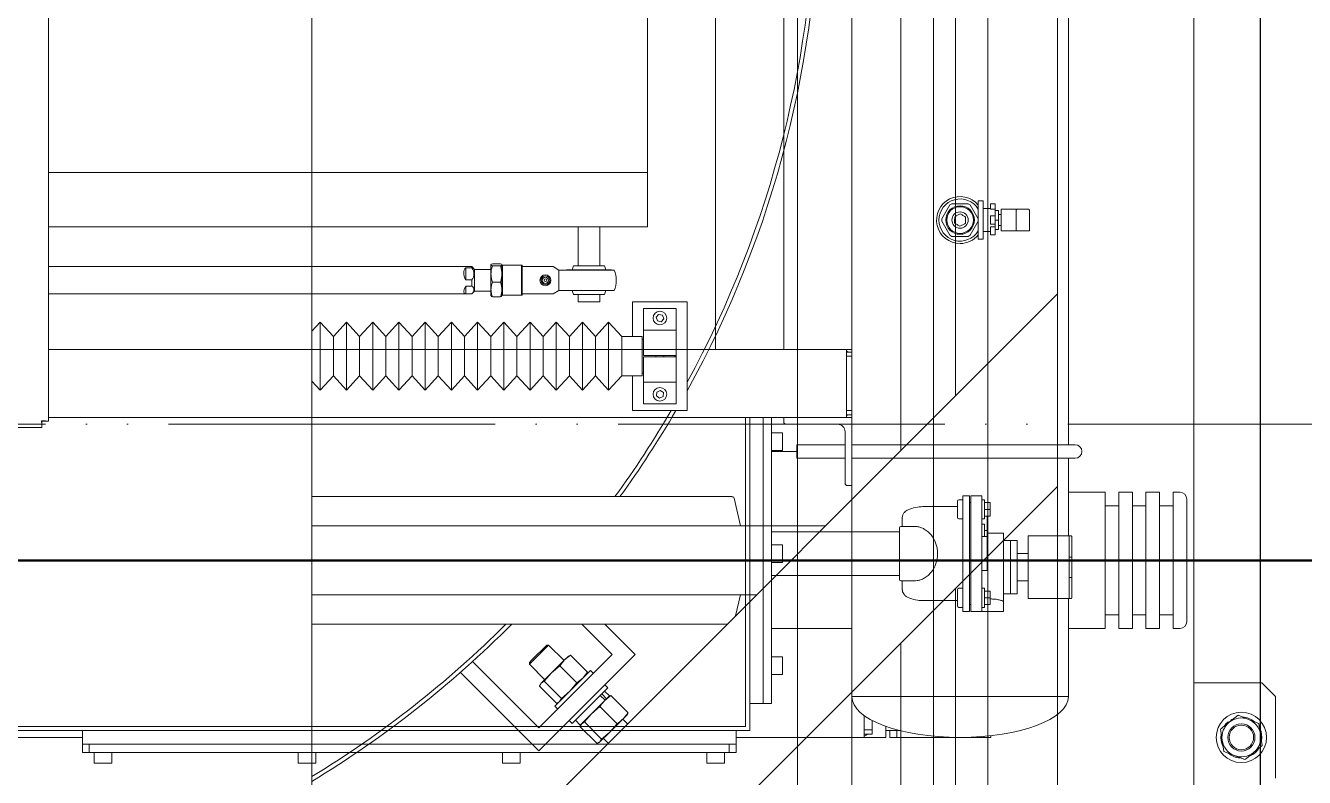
# Model space of a CAD drawing. Header units: millimetres. Extents: x 163705 to 1616509, y 81827 to 302547.
# Drawn here: x 215946 to 216885, y 148600 to 149152 of the extents above; entities that cross this region are included whole.
import ezdxf

# ---------------------------------------------------------------- set-up
doc = ezdxf.new("R2010")
doc.units = ezdxf.units.MM
doc.header["$LTSCALE"] = 10
doc.linetypes.add('ACAD_ISO05W100', pattern=[33, 24, -3, 0, -3, 0, -3])
doc.linetypes.add('CENTER2', pattern=[28.575, 19.05, -3.175, 3.175, -3.175])
for name, color, linetype, lineweight in [('1-中心线', 1, 'CENTER2', 0), ('1-双点线', 8, 'ACAD_ISO05W100', 0), ('1-填充', 8, 'Continuous', 18), ('1-建筑轮廓', 7, 'Continuous', 20), ('1-设备轮廓', 2, 'Continuous', 18)]:
    doc.layers.add(name, color=color, linetype=linetype, lineweight=lineweight)

# ---------------------------------------------------------------- blocks, each defined once
blk = doc.blocks.new('G$C5C029050')
at = {"layer": '1-双点线'}
blk.add_line((1, 53039.42), (92688.64, 53039.42), dxfattribs=at)
blk = doc.blocks.new('G$CB724F952')
blk.add_lwpolyline([(3, 3), (3, 1753), (1753, 1753), (1753, 3)], close=True)
blk.add_lwpolyline([(1713, 1653), (1713, 103)])
blk = doc.blocks.new('G$C3B61D3F5')
for p, q in [((2845, 285), (2845, 1115)), ((2096, 302.21), (2096, 1097.79)), ((2586, 355), (2586, 1045)), ((2636, 355), (2636, 1045)), ((2686, 355), (2686, 1045)), ((2536, 915), (2536, 485)), ((2536, 485), (2096, 485)), ((2536, 485), (2096, 485)), ((2536, 445), (2536, 485)), ((2758.08, 461.15), (2752.16, 450.9)), ((2759.55, 462), (2758.08, 461.15)), ((2771.45, 462), (2759.55, 462)), ((2772.92, 461.15), (2771.45, 462)), ((2778.84, 450.9), (2772.92, 461.15)), ((2782.4, 464), (2778.8, 464)), ((2778.8, 464), (2778.8, 460)), ((2782.4, 464), (2782.4, 460)), ((2787.75, 462), (2787.75, 461.5)), ((2787.75, 462), (2791.25, 462)), ((2787.75, 461.5), (2787.75, 457.95)), ((2791.25, 462), (2791.25, 461.5)), ((2791.25, 461.5), (2791.25, 457.42)), ((2752.16, 450.9), (2752.16, 449.1)), ((2778.8, 458.5), (2778.46, 458.5)), ((2778.8, 460), (2778.8, 450.96)), ((2778.84, 450.9), (2778.84, 449.1)), ((2782.4, 460), (2782.4, 440)), ((2787.75, 458.5), (2782.4, 458.5)), ((2790.75, 457.95), (2787.75, 457.95)), ((2787.75, 453), (2787.75, 452.5)), ((2787.75, 453), (2791.25, 453)), ((2787.75, 452.5), (2787.75, 447.5)), ((2791.25, 453), (2791.25, 457.42)), ((2793.75, 456.9), (2791.25, 456.9)), ((2791.25, 453), (2791.25, 452.5)), ((2791.25, 452.5), (2791.25, 447.5)), ((2793.75, 456.9), (2793.75, 450)), ((2795.55, 454), (2793.75, 454)), ((2795.55, 457.95), (2795.55, 442.05)), ((2795.55, 457.95), (2797.39, 457.95)), ((2797.39, 457.95), (2807.7, 457.95)), ((2806.7, 442.05), (2806.7, 456.95)), ((2815.5, 457.95), (2807.7, 457.95)), ((2816.5, 456.95), (2816.5, 442.05)), ((2536, 445), (2096, 445)), ((2485, 445), (2485, 416.25)), ((2501, 416.25), (2501, 445)), ((2752.16, 449.1), (2758.08, 438.85)), ((2772.92, 438.85), (2778.84, 449.1)), ((2778.46, 441.5), (2778.8, 441.5)), ((2778.8, 449.04), (2778.8, 440)), ((2782.4, 441.5), (2787.75, 441.5)), ((2787.75, 447.5), (2787.75, 447)), ((2787.75, 447), (2791.25, 447)), ((2787.75, 444.93), (2790.75, 444.93)), ((2787.75, 444.93), (2787.75, 439.61)), ((2793.75, 450), (2791.25, 450)), ((2791.25, 447.5), (2791.25, 447)), ((2791.25, 445.82), (2791.25, 447)), ((2791.25, 445.82), (2791.25, 439.61)), ((2793.75, 443.1), (2791.25, 443.1)), ((2793.75, 450), (2793.75, 443.1)), ((2793.75, 446), (2795.55, 446)), ((2795.55, 442.05), (2797.39, 442.05)), ((2797.39, 442.05), (2806.52, 442.05)), ((2815.5, 442.05), (2807.7, 442.05)), ((2758.08, 438.85), (2759.55, 438)), ((2759.55, 438), (2771.45, 438)), ((2771.45, 438), (2772.92, 438.85)), ((2778.8, 440), (2778.8, 436)), ((2778.8, 436), (2782.4, 436)), ((2782.4, 440), (2782.4, 436)), ((2787.75, 439.61), (2787.75, 439.11)), ((2787.75, 439.11), (2791.25, 439.11)), ((2791.25, 439.61), (2791.25, 439.11)), ((2407, 415.75), (2096, 415.75)), ((2407, 414.8), (2402.5, 414.8)), ((2402.5, 414.8), (2402.5, 405.96)), ((2409, 413.75), (2407, 415.75)), ((2407, 414.8), (2407, 415.75)), ((2421, 413.75), (2409, 413.75)), ((2409, 410.11), (2409, 413.75)), ((2421, 417.18), (2421.11, 417.32)), ((2421, 417.18), (2421, 417.25)), ((2421, 410.35), (2421, 417.18)), ((2421.28, 417.55), (2422.03, 417.92)), ((2422.03, 417.92), (2427.97, 417.92)), ((2422.03, 416.43), (2427.97, 416.43)), ((2427.97, 417.92), (2428.72, 417.55)), ((2428.89, 417.32), (2429, 417.18)), ((2429, 417.18), (2429, 417.25)), ((2429, 416.75), (2429, 417.18)), ((2429, 394.75), (2429, 416.75)), ((2429.5, 394.75), (2429.5, 416.75)), ((2443.5, 416.75), (2429.5, 416.75)), ((2443.5, 394.75), (2443.5, 416.75)), ((2444, 394.75), (2444, 416.75)), ((2466.6, 415.75), (2444, 415.75)), ((2466.6, 415.75), (2470.93, 413.25)), ((2470.93, 398.25), (2470.93, 413.25)), ((2476.5, 413.35), (2509.5, 413.35)), ((2481.57, 416.25), (2504.43, 416.25)), ((2511.54, 413.25), (2482.62, 413.25)), ((2509.5, 413.25), (2509.5, 413.35)), ((2402.5, 405.96), (2407, 405.96)), ((2407, 401.49), (2407, 405.96)), ((2409, 397.75), (2409, 410.11)), ((2421, 398.92), (2421, 410.35)), ((2422.03, 404.26), (2427.97, 404.26)), ((2096, 395.75), (2407, 395.75)), ((2407, 401.49), (2402.5, 401.49)), ((2402.5, 395.75), (2402.5, 401.49)), ((2402.5, 395.75), (2407, 395.75)), ((2407, 395.75), (2409, 397.75)), ((2407, 395.75), (2407, 395.75)), ((2409, 397.75), (2421, 397.75)), ((2421, 394.25), (2421, 398.92)), ((2429, 394.25), (2429, 394.75)), ((2429.5, 394.75), (2443.5, 394.75)), ((2444, 395.75), (2466.6, 395.75)), ((2470.93, 398.25), (2466.6, 395.75)), ((2476.5, 398.15), (2509.5, 398.15)), ((2481.57, 395.25), (2504.43, 395.25)), ((2482.62, 398.25), (2511.54, 398.25)), ((2485, 395.25), (2485, 390)), ((2501, 390), (2501, 395.25)), ((2509.5, 398.15), (2509.5, 398.25)), ((2422.03, 393.58), (2427.97, 393.58)), ((2501, 390), (2485, 390)), ((2096, 355), (2586, 355)), ((2594, 355), (2586, 355)), ((2594, 355), (2628, 355)), ((2636, 355), (2628, 355)), ((2636, 355), (2682, 355)), ((2686, 355), (2682, 355)), ((2682, 355), (2682, 347)), ((2682, 353), (2686, 353)), ((2682, 350), (2686, 350)), ((2686, 355), (2686, 353)), ((2686, 353), (2686, 350)), ((2686, 350), (2686, 310)), ((2682, 347), (2682, 313)), ((2682, 313), (2682, 305)), ((2682, 310), (2686, 310)), ((2686, 310), (2686, 307)), ((2091.29, 297.5), (2091.29, 301.5)), ((2096, 302.21), (2092, 302.21)), ((2096, 305), (2682, 305)), ((2608, 78), (2608, 305)), ((2611, 75), (2611, 305)), ((2621, 95), (2621, 305)), ((2621, 305), (2621, 95)), ((2627, 95), (2627, 305)), ((2636, 305), (2636, 301.67)), ((2682, 307), (2686, 307)), ((2686, 305), (2682, 305)), ((2686, 307), (2686, 305)), ((2686, 255), (2686, 305)), ((1530.71, 297.5), (2091.29, 297.5)), ((2634.9, 293.77), (2627, 293.77)), ((2635, 293.67), (2635, 280.91)), ((2637.67, 300), (2675.5, 300)), ((2681, 294.5), (2681, 256.67)), ((2681, 285), (2645.5, 285)), ((2645.5, 275), (2645.5, 285)), ((2765.5, 285), (2686, 285)), ((2850, 285), (2765.5, 285)), ((2627, 280.77), (2634.9, 280.77)), ((2645.5, 280), (2627, 280)), ((2635, 280.91), (2635, 280.87)), ((2645.5, 275), (2681, 275)), ((2686, 275), (2765.5, 275)), ((2765.5, 275), (2850, 275)), ((2845, 218), (2845, 275)), ((2682.67, 255), (2686, 255)), ((2686, 255), (2686, 221)), ((2764.5, 244.5), (2767.5, 244.5)), ((2767.5, 247.5), (2772.5, 247.5)), ((2767.5, 237.5), (2767.5, 247.5)), ((2772.5, 247.5), (2772.5, 237.5)), ((2773.5, 237.5), (2773.5, 247.5)), ((2773.5, 247.5), (2781.5, 247.5)), ((2781.5, 247.5), (2781.5, 237.5)), ((2783.5, 244.5), (2781.5, 244.5)), ((2783.5, 244.5), (2783.5, 230.5)), ((2872, 250), (2845, 250)), ((2872, 150), (2872, 250)), ((2892, 250), (2882, 250)), ((2882, 150), (2882, 250)), ((2892, 150), (2892, 250)), ((2912, 250), (2902, 250)), ((2902, 150), (2902, 250)), ((2912, 150), (2912, 250)), ((2927, 250), (2922, 250)), ((2922, 150), (2922, 250)), ((2932, 155), (2932, 245)), ((2738.26, 239.5), (2763.5, 239.5)), ((2763.5, 231.5), (2763.5, 243.5)), ((2767.5, 172.5), (2767.5, 237.5)), ((2772.5, 242.5), (2773.5, 242.5)), ((2772.5, 172.5), (2772.5, 237.5)), ((2773.5, 237.5), (2773.5, 172.5)), ((2781.5, 237.5), (2781.5, 172.5)), ((2787.5, 242.5), (2783.5, 242.5)), ((2787.5, 237.5), (2783.5, 237.5)), ((2787.5, 242.5), (2787.5, 237.5)), ((2787.5, 237.5), (2787.5, 232.5)), ((2882, 240), (2872, 240)), ((2902, 240), (2892, 240)), ((2922, 240), (2912, 240)), ((2723.15, 231.32), (2723, 231.11)), ((2723, 225), (2723, 231.11)), ((2764.5, 230.5), (2767.5, 230.5)), ((2783.5, 230.5), (2781.5, 230.5)), ((2781.5, 226.65), (2783.5, 226.65)), ((2787.5, 232.5), (2783.5, 232.5)), ((2783.5, 226.65), (2783.5, 217.5)), ((2785.5, 232.5), (2785.5, 221.87)), ((2721, 221), (2627, 221)), ((2721, 186), (2721, 224)), ((2722, 225), (2731.65, 225)), ((2781.5, 217.5), (2785.5, 217.5)), ((2785.5, 221.87), (2783.5, 221.87)), ((2785.5, 221.87), (2785.5, 217.5)), ((2797.5, 220), (2785.5, 220)), ((2785.5, 217.5), (2785.5, 212.5)), ((2797.5, 220), (2797.5, 170)), ((2821, 218), (2815.5, 218)), ((2815.5, 218), (2815.5, 172)), ((2821, 218), (2845.5, 218)), ((2845.5, 218), (2845.5, 172)), ((2845.5, 218), (2847, 218)), ((2847.5, 217.5), (2847.5, 215)), ((2634.9, 211.5), (2627, 211.5)), ((2635, 211.4), (2635, 198.64)), ((2785.5, 212.5), (2785.5, 197.5)), ((2802.5, 214.6), (2797.5, 214.6)), ((2802.5, 214.6), (2802.5, 175.4)), ((2807.5, 214.6), (2802.5, 214.6)), ((2802.5, 214.6), (2802.5, 175.4)), ((2807.5, 214.6), (2807.5, 175.4)), ((2847.5, 215), (2847.5, 205.92)), ((2627, 198.5), (2634.9, 198.5)), ((2635, 198.64), (2635, 198.6)), ((2785.5, 197.5), (2785.5, 192.5)), ((2815.5, 205), (2807.5, 205)), ((2847.5, 202.5), (2845.5, 202.5)), ((2847.5, 205.92), (2847.5, 204.16)), ((2847.5, 204.16), (2847.5, 202.5)), ((2847.5, 202.5), (2847.5, 187.5)), ((2627, 189), (2721, 189)), ((2686, 189), (2686, 100)), ((2785.5, 192.5), (2781.5, 192.5)), ((2722, 185), (2731.65, 185)), ((2723, 178.89), (2723, 185)), ((2723, 178.89), (2723.17, 178.66)), ((2763.5, 166.5), (2763.5, 178.5)), ((2764.5, 179.5), (2767.5, 179.5)), ((2783.5, 179.5), (2781.5, 179.5)), ((2783.5, 179.5), (2783.5, 165.5)), ((2815.5, 185), (2807.5, 185)), ((2847.5, 187.5), (2845.5, 187.5)), ((2847.5, 187.5), (2847.5, 185.84)), ((2847.5, 185.84), (2847.5, 184.08)), ((2847.5, 184.08), (2847.5, 175)), ((2738.26, 170.5), (2763.5, 170.5)), ((2767.5, 162.5), (2767.5, 172.5)), ((2772.5, 172.5), (2772.5, 162.5)), ((2773.5, 162.5), (2773.5, 172.5)), ((2781.5, 172.5), (2781.5, 162.5)), ((2787.5, 177.5), (2783.5, 177.5)), ((2787.5, 172.5), (2783.5, 172.5)), ((2787.5, 177.5), (2787.5, 172.5)), ((2787.5, 172.5), (2787.5, 167.5)), ((2788.5, 171.68), (2787.5, 171.68)), ((2802.5, 175.4), (2797.5, 175.4)), ((2797.5, 162.5), (2797.5, 170)), ((2807.5, 175.4), (2802.5, 175.4)), ((2821, 172), (2815.5, 172)), ((2845.5, 172), (2821, 172)), ((2845, 100), (2845, 172)), ((2847, 172), (2845.5, 172)), ((2847.5, 175), (2847.5, 172.5)), ((2764.5, 165.5), (2767.5, 165.5)), ((2772.5, 162.5), (2767.5, 162.5)), ((2773.5, 167.5), (2772.5, 167.5)), ((2781.5, 162.5), (2773.5, 162.5)), ((2783.5, 165.5), (2781.5, 165.5)), ((2788.5, 162.5), (2781.5, 162.5)), ((2787.5, 167.5), (2783.5, 167.5)), ((2797.5, 162.5), (2788.5, 162.5)), ((2872, 160), (2882, 160)), ((2892, 160), (2902, 160)), ((2912, 160), (2922, 160)), ((2631, 150), (2627, 150)), ((2686, 150), (2631, 150)), ((2845, 150), (2872, 150)), ((2882, 150), (2892, 150)), ((2902, 150), (2912, 150)), ((2922, 150), (2927, 150)), ((2634.9, 129.23), (2627, 129.23)), ((2635, 129.13), (2635, 116.37)), ((2627, 116.23), (2634.9, 116.23)), ((2635, 116.37), (2635, 116.33)), ((2611, 95), (2621, 95)), ((2621, 95), (2627, 95)), ((2686, 100), (2845, 100)), ((2686, 100), (2845, 100)), ((2695, 86.13), (2695, 80)), ((1014, 78), (2608, 78)), ((2695, 80), (2695, 70)), ((2695, 75.5), (2701, 75.5)), ((2701, 82.46), (2701, 75.5)), ((2701, 75.5), (2701, 72.5)), ((2711, 78), (2711, 78.16)), ((2711, 70), (2711, 78)), ((1011, 75), (2611, 75)), ((2121, 70), (1501, 70)), ((2121, 65), (2121, 75)), ((2601, 65), (2601, 75)), ((2695, 70), (2601, 70)), ((2695, 72.5), (2701, 72.5)), ((2711, 70), (2695, 70)), ((2711, 75), (2719, 75)), ((2714, 75), (2714, 70)), ((2719, 70), (2714, 70)), ((2719, 75), (2721.55, 75)), ((2719, 75), (2719, 70)), ((2783, 70), (2719, 70)), ((2783, 70.74), (2783, 70)), ((2788, 70), (2783, 70)), ((2788, 71.23), (2788, 70)), ((2121, 59), (2121, 65)), ((2121, 65), (2601, 65)), ((2126, 59), (2121, 59)), ((2126, 65), (2126, 59)), ((2596, 65), (2126, 65)), ((2596, 59), (2126, 59)), ((2129.5, 59), (2129.5, 51.1)), ((2142.5, 51.1), (2142.5, 59)), ((2279.5, 59), (2279.5, 51.1)), ((2292.5, 51.1), (2292.5, 59)), ((2429.5, 59), (2429.5, 51.1)), ((2442.5, 51.1), (2442.5, 59)), ((2579.5, 59), (2579.5, 51.1)), ((2592.5, 51.1), (2592.5, 59)), ((2596, 59), (2596, 65)), ((2601, 59), (2596, 59)), ((2601, 65), (2601, 59)), ((2142.4, 51), (2129.6, 51)), ((2292.4, 51), (2279.6, 51)), ((2442.4, 51), (2429.6, 51)), ((2592.4, 51), (2579.6, 51))]:
    blk.add_line(p, q)
at = {"flags": 128}
for points in [[(2683.29, 353), (2682.44, 353.65), (2682, 353.93)], [(2682, 306.07), (2682.44, 306.35), (2683.29, 307)], [(2695, 70.83), (2696.56, 71.69), (2697.61, 72.5)]]:
    blk.add_lwpolyline(points, dxfattribs=at)
for centre, radius in [((2765.5, 450), 10.5), ((2765.5, 450), 9.8), ((2765.5, 450), 6), ((2461, 405.75), 4), ((2461, 405.75), 2.3), ((2461, 405.75), 1)]:
    blk.add_circle(centre, radius)
for centre, radius, start, end in [((2765.5, 450), 17.25, 39.55492, 270), ((2765.5, 450), 15.5, 30.90004, 329.09996), ((2765.5, 450), 17.25, 270, 320.44508), ((2509.56, 405.75), 29.89, 159.43604, 165.27144), ((2476.44, 405.75), 29.89, 14.72856, 20.56396), ((2493, 405.75), 20, 0, 22.02431), ((2461, 405.75), 3.18, 0, 180.08427), ((2461, 405.75), 3.18, 180.08427, 0), ((2493, 405.75), 20, 337.97569, 0), ((2509.56, 405.75), 29.89, 194.72856, 200.56396), ((2476.44, 405.75), 29.89, 339.43604, 345.27144), ((2637.67, 301.67), 1.67, 180, 270), ((2634.9, 293.67), 0.1, 0, 90), ((2675.5, 294.5), 5.5, 0, 90), ((2850, 280), 5, 270, 90), ((2634.9, 280.87), 0.1, 270, 0), ((2682.67, 256.67), 1.67, 180, 270), ((2764.5, 243.5), 1, 90, 180), ((2927, 245), 5, 0, 90), ((2764.5, 231.5), 1, 180, 270), ((2722, 224), 1, 90, 180), ((2847, 217.5), 0.5, 0, 90), ((2634.9, 211.4), 0.1, 0, 90), ((2634.9, 198.6), 0.1, 270, 0), ((2722, 186), 1, 180, 270), ((2764.5, 178.5), 1, 90, 180), ((2847, 172.5), 0.5, 270, 0), ((2764.5, 166.5), 1, 180, 270), ((2927, 155), 5, 270, 0), ((2634.9, 129.13), 0.1, 0, 90), ((2634.9, 116.33), 0.1, 270, 0), ((2129.6, 51.1), 0.1, 180, 270), ((2142.4, 51.1), 0.1, 270, 0), ((2279.6, 51.1), 0.1, 180, 270), ((2292.4, 51.1), 0.1, 270, 0), ((2429.6, 51.1), 0.1, 180, 270), ((2442.4, 51.1), 0.1, 270, 0), ((2579.6, 51.1), 0.1, 180, 270), ((2592.4, 51.1), 0.1, 270, 0)]:
    blk.add_arc(centre, radius, start, end)
for centre, major_axis, ratio, start_param, end_param in [((2411, 405.75), (-8.79, 8.79), 0.542909, 6.225757, 7.335379), ((2411, 405.75), (9.59, 9.59), 0.296253, 2.298766, 3.408388), ((2765.5, 100), (-79.5, 0), 0.377358, 0, 1.570796), ((2765.5, 100), (79.5, 0), 0.377358, 4.712389, 6.283185)]:
    blk.add_ellipse(centre, major_axis=major_axis, ratio=ratio, start_param=start_param, end_param=end_param)
for points, knots in [([(2761.43, 447.81), (2761.46, 448.58), (2761.5, 450.12), (2761.55, 451.66), (2761.57, 452.42)], [0, 0, 0, 0, 0.500178, 1, 1, 1, 1]), ([(2761.57, 452.42), (2762.25, 452.79), (2763.6, 453.52), (2764.96, 454.25), (2765.63, 454.62)], [0, 0, 0, 0, 0.4990673, 1, 1, 1, 1]), ([(2765.63, 454.62), (2766.29, 454.21), (2767.6, 453.41), (2768.91, 452.6), (2769.57, 452.19)], [0, 0, 0, 0, 0.4990673, 1, 1, 1, 1]), ([(2769.57, 452.19), (2769.54, 451.42), (2769.5, 449.88), (2769.45, 448.35), (2769.43, 447.58)], [0, 0, 0, 0, 0.499822, 1, 1, 1, 1]), ([(2790.75, 457.95), (2790.78, 457.95), (2790.85, 457.95), (2790.95, 457.91), (2791.04, 457.86), (2791.14, 457.77), (2791.23, 457.62), (2791.24, 457.48), (2791.25, 457.42)], [0, 0, 0, 0, 0.125356, 0.250369, 0.375773, 0.501235, 0.750965, 1, 1, 1, 1]), ([(2806.7, 456.95), (2806.71, 457.07), (2806.74, 457.32), (2806.92, 457.59), (2807.11, 457.77), (2807.29, 457.87), (2807.49, 457.94), (2807.63, 457.95), (2807.7, 457.95)], [0, 0, 0, 0, 0.249647, 0.499157, 0.624451, 0.749691, 0.874918, 1, 1, 1, 1]), ([(2816.5, 456.95), (2816.49, 457.07), (2816.46, 457.32), (2816.28, 457.59), (2816.09, 457.77), (2815.91, 457.87), (2815.71, 457.94), (2815.57, 457.95), (2815.5, 457.95)], [0, 0, 0, 0, 0.249696, 0.499185, 0.624467, 0.749788, 0.874869, 1, 1, 1, 1]), ([(2765.37, 445.38), (2764.71, 445.79), (2763.4, 446.59), (2762.09, 447.4), (2761.43, 447.81)], [0, 0, 0, 0, 0.499067, 1, 1, 1, 1]), ([(2769.43, 447.58), (2768.75, 447.21), (2767.4, 446.48), (2766.04, 445.75), (2765.37, 445.38)], [0, 0, 0, 0, 0.4990673, 1, 1, 1, 1]), ([(2791.25, 445.82), (2791.24, 445.63), (2791.21, 445.35), (2791.04, 445.06), (2790.91, 444.96), (2790.82, 444.93), (2790.77, 444.93), (2790.75, 444.93)], [0, 0, 0, 0, 0.498685, 0.748579, 0.874172, 0.937035, 1, 1, 1, 1]), ([(2807.7, 442.05), (2807.63, 442.05), (2807.48, 442.05), (2807.27, 442.05), (2807.09, 442.05), (2806.9, 442.05), (2806.73, 442.05), (2806.71, 442.05), (2806.7, 442.05)], [0, 0, 0, 0, 0.124806, 0.250059, 0.3754, 0.500545, 0.750283, 1, 1, 1, 1]), ([(2816.5, 442.05), (2816.49, 442.05), (2816.47, 442.05), (2816.3, 442.05), (2816.11, 442.05), (2815.93, 442.05), (2815.72, 442.05), (2815.57, 442.05), (2815.5, 442.05)], [0, 0, 0, 0, 0.249073, 0.498529, 0.623968, 0.749423, 0.873896, 1, 1, 1, 1]), ([(2407, 405.96), (2407.4, 406.66), (2408.2, 408.05), (2408.65, 410.38), (2408.2, 412.7), (2407.4, 414.1), (2407, 414.8)], [0, 0, 0, 0, 0.24962, 0.499688, 0.749824, 1, 1, 1, 1]), ([(2422.03, 416.43), (2421.74, 416.55), (2421.16, 416.8), (2421.05, 417.05), (2421, 417.18)], [0, 0, 0, 0, 0.500383, 1, 1, 1, 1]), ([(2421, 410.35), (2421.05, 411.37), (2421.16, 413.44), (2421.74, 415.43), (2422.03, 416.43)], [0, 0, 0, 0, 0.498323, 1, 1, 1, 1]), ([(2429, 417.18), (2428.95, 417.05), (2428.84, 416.8), (2428.26, 416.55), (2427.97, 416.43)], [0, 0, 0, 0, 0.500251, 1, 1, 1, 1]), ([(2427.97, 416.43), (2428.26, 415.43), (2428.84, 413.44), (2428.95, 411.37), (2429, 410.35)], [0, 0, 0, 0, 0.501677, 1, 1, 1, 1]), ([(2429.5, 416.75), (2429.4, 416.75), (2429.23, 416.75), (2429.07, 416.75), (2429, 416.75)], [0, 0, 0, 0, 0.5602294, 1, 1, 1, 1]), ([(2444, 416.75), (2443.91, 416.75), (2443.75, 416.75), (2443.58, 416.75), (2443.5, 416.75)], [0, 0, 0, 0, 0.560036, 1, 1, 1, 1]), ([(2470.93, 413.25), (2471.57, 413.25), (2472.97, 413.25), (2475.24, 413.25), (2477.63, 413.25), (2480.09, 413.25), (2481.75, 413.25), (2482.62, 413.25)], [0, 0, 0, 0, 0.174265, 0.382612, 0.588125, 0.782436, 1, 1, 1, 1]), ([(2422.03, 404.26), (2421.74, 405.25), (2421.16, 407.25), (2421.05, 409.31), (2421, 410.35)], [0, 0, 0, 0, 0.498023, 1, 1, 1, 1]), ([(2421, 398.92), (2421.05, 399.82), (2421.16, 401.63), (2421.74, 403.39), (2422.03, 404.26)], [0, 0, 0, 0, 0.500251, 1, 1, 1, 1]), ([(2429, 410.35), (2428.95, 409.31), (2428.84, 407.25), (2428.26, 405.25), (2427.97, 404.26)], [0, 0, 0, 0, 0.501977, 1, 1, 1, 1]), ([(2427.97, 404.26), (2428.26, 403.38), (2428.84, 401.63), (2428.95, 399.82), (2429, 398.92)], [0, 0, 0, 0, 0.500383, 1, 1, 1, 1]), ([(2407, 395.75), (2407.4, 396.21), (2408.2, 397.11), (2408.65, 398.62), (2408.2, 400.13), (2407.4, 401.04), (2407, 401.49)], [0, 0, 0, 0, 0.2501758, 0.5003125, 0.7503803, 1, 1, 1, 1]), ([(2422.03, 393.58), (2421.74, 394.45), (2421.16, 396.21), (2421.05, 398.02), (2421, 398.92)], [0, 0, 0, 0, 0.500383, 1, 1, 1, 1]), ([(2429, 398.92), (2428.95, 398.01), (2428.84, 396.2), (2428.26, 394.45), (2427.97, 393.58)], [0, 0, 0, 0, 0.500251, 1, 1, 1, 1]), ([(2429, 394.75), (2429.09, 394.75), (2429.25, 394.75), (2429.42, 394.75), (2429.5, 394.75)], [0, 0, 0, 0, 0.560036, 1, 1, 1, 1]), ([(2443.5, 394.75), (2443.6, 394.75), (2443.77, 394.75), (2443.93, 394.75), (2444, 394.75)], [0, 0, 0, 0, 0.5602294, 1, 1, 1, 1]), ([(2482.62, 398.25), (2481.54, 398.25), (2479.53, 398.25), (2476.46, 398.25), (2473.59, 398.25), (2471.75, 398.25), (2470.93, 398.25)], [0, 0, 0, 0, 0.267638, 0.499185, 0.776392, 1, 1, 1, 1]), ([(2421.11, 394.18), (2421.15, 394.1), (2421.25, 393.9), (2421.73, 393.7), (2422.03, 393.58)], [0, 0, 0, 0, 0.380555, 1, 1, 1, 1]), ([(2427.97, 393.58), (2428.27, 393.7), (2428.75, 393.9), (2428.85, 394.1), (2428.89, 394.18)], [0, 0, 0, 0, 0.6202309, 1, 1, 1, 1]), ([(2727.28, 237.2), (2726.84, 236.98), (2725.84, 236.49), (2724.48, 235.28), (2723.34, 233.53), (2723.14, 232.09), (2723.04, 231.33)], [0, 0, 0, 0, 0.192179, 0.427735, 0.701748, 1, 1, 1, 1]), ([(2738.26, 239.5), (2736.42, 239.41), (2732.76, 239.23), (2729.11, 237.87), (2727.28, 237.2)], [0, 0, 0, 0, 0.502449, 1, 1, 1, 1]), ([(2731.65, 185), (2732.42, 185.03), (2734.05, 185.11), (2736.6, 185.75), (2739.33, 186.96), (2742.13, 188.92), (2744.78, 191.73), (2746.79, 195.04), (2748.08, 198.46), (2748.79, 201.66), (2749.04, 205), (2748.79, 208.34), (2748.08, 211.54), (2746.79, 214.96), (2744.78, 218.27), (2742.13, 221.08), (2739.33, 223.04), (2736.6, 224.25), (2734.05, 224.89), (2732.42, 224.97), (2731.65, 225)], [0, 0, 0, 0, 0.048014, 0.101886, 0.161426, 0.225815, 0.293539, 0.362659, 0.40875, 0.454508, 0.5, 0.545492, 0.59125, 0.637341, 0.706461, 0.774185, 0.838574, 0.898114, 0.951986, 1, 1, 1, 1]), ([(2723.04, 178.67), (2723.09, 178.11), (2723.22, 176.92), (2724.05, 175.29), (2725.37, 173.8), (2726.64, 173.14), (2727.28, 172.8)], [0, 0, 0, 0, 0.214989, 0.45647, 0.721709, 1, 1, 1, 1]), ([(2727.28, 172.8), (2729.11, 172.13), (2732.76, 170.77), (2736.42, 170.59), (2738.26, 170.5)], [0, 0, 0, 0, 0.4975513, 1, 1, 1, 1]), ([(2788.5, 171.68), (2789.09, 171.66), (2790.28, 171.64), (2791.99, 171.43), (2793.55, 171.15), (2794.91, 170.82), (2796.03, 170.5), (2796.86, 170.23), (2797.4, 170.04), (2797.47, 170.01), (2797.5, 170)], [0, 0, 0, 0, 0.1249137, 0.2502491, 0.3750383, 0.5003653, 0.6253941, 0.7502207, 0.8754438, 1, 1, 1, 1])]:
    blk.add_open_spline(points, degree=3, knots=knots)
for points in [[(2091, 302.5), (2091.02, 301.84), (2091.07, 300.53), (2091.15, 298.88), (2091.22, 297.73), (2091.27, 297.58), (2091.29, 297.5)], [(2096, 302.21), (2095.92, 302.23), (2095.77, 302.28), (2094.62, 302.35), (2092.97, 302.43), (2091.66, 302.48), (2091, 302.5)], [(2092, 302.21), (2091.98, 302.23), (2091.95, 302.28), (2091.72, 302.35), (2091.39, 302.43), (2091.13, 302.48), (2091, 302.5)], [(2091, 302.5), (2091.02, 302.37), (2091.07, 302.11), (2091.15, 301.78), (2091.22, 301.55), (2091.27, 301.52), (2091.29, 301.5)]]:
    blk.add_open_spline(points, degree=3)
at = {"layer": '1-中心线'}
blk.add_line((2737, 200), (3002, 200), dxfattribs=at)
blk = doc.blocks.new('A$C2f6614b9')
at = {"layer": '1-设备轮廓', "lineweight": 50, "ltscale": 5}
blk.add_line((16925.01, 6150), (1300, 6150), dxfattribs=at)
at = {"layer": '1-设备轮廓'}
for name, p in [('G$CB724F952', (14672.01, 5772.01)), ('G$C3B61D3F5', (13739.01, 5950))]:
    blk.add_blockref(name, p, dxfattribs=at)
blk = doc.blocks.new('G$CE9C43516')
for p, q in [((2421, 355), (2421, 2205)), ((2321, 505), (2321, 2055)), ((1773.5, 530), (1773.5, 2030)), ((2206, 860.71), (2206, 1699.29)), ((2246, 900.71), (2246, 1659.29)), ((2321, 975.71), (1850.29, 505)), ((2009, 970), (2049, 970)), ((2009, 944.5), (2009, 970)), ((2049, 970), (2049, 890)), ((2041, 965), (2017, 965)), ((2017, 965), (2017, 964.5)), ((2017, 964.5), (2017, 949.5)), ((2028.08, 960.71), (2026.19, 958.55)), ((2026.19, 958.55), (2027.12, 955.85)), ((2030.88, 960.15), (2028.08, 960.71)), ((2031.81, 957.45), (2030.88, 960.15)), ((2041, 965), (2041, 964.5)), ((2041, 964.5), (2041, 949.5)), ((1779.62, 955), (1773.5, 948.32)), ((1789.25, 944.5), (1779.62, 955)), ((1779.62, 955), (1779.62, 931.59)), ((1798.88, 955), (1789.25, 944.5)), ((1808.5, 944.5), (1798.88, 955)), ((1798.88, 955), (1798.88, 931.59)), ((1818.12, 955), (1808.5, 944.5)), ((1827.75, 944.5), (1818.12, 955)), ((1818.12, 955), (1818.12, 931.59)), ((1837.38, 955), (1827.75, 944.5)), ((1847, 944.5), (1837.38, 955)), ((1837.38, 955), (1837.38, 931.59)), ((1856.62, 955), (1847, 944.5)), ((1866.25, 944.5), (1856.62, 955)), ((1856.62, 955), (1856.62, 931.59)), ((1875.88, 955), (1866.25, 944.5)), ((1885.5, 944.5), (1875.88, 955)), ((1875.88, 955), (1875.88, 931.59)), ((1895.12, 955), (1885.5, 944.5)), ((1904.75, 944.5), (1895.12, 955)), ((1895.12, 955), (1895.12, 931.59)), ((1914.38, 955), (1904.75, 944.5)), ((1924, 944.5), (1914.38, 955)), ((1914.38, 955), (1914.38, 931.59)), ((1933.62, 955), (1924, 944.5)), ((1943.25, 944.5), (1933.62, 955)), ((1933.62, 955), (1933.62, 931.59)), ((1952.88, 955), (1943.25, 944.5)), ((1962.5, 944.5), (1952.88, 955)), ((1952.88, 955), (1952.88, 931.59)), ((1972.12, 955), (1962.5, 944.5)), ((1981.75, 944.5), (1972.12, 955)), ((1972.12, 955), (1972.12, 931.59)), ((1991.38, 955), (1981.75, 944.5)), ((2001, 944.5), (1991.38, 955)), ((1991.38, 955), (1991.38, 931.59)), ((2017, 949), (2017, 949.5)), ((2041, 949), (2017, 949)), ((2017, 949), (2017, 948.5)), ((2027.12, 955.85), (2029.92, 955.29)), ((2029.92, 955.29), (2031.81, 957.45)), ((2041, 949), (2041, 949.5)), ((2041, 949), (2041, 948.5)), ((1789.25, 944.5), (1789.25, 930.92)), ((1808.5, 944.5), (1808.5, 930.92)), ((1827.75, 944.5), (1827.75, 930.92)), ((1847, 944.5), (1847, 930.92)), ((1866.25, 944.5), (1866.25, 930.92)), ((1885.5, 944.5), (1885.5, 930.92)), ((1904.75, 944.5), (1904.75, 930.92)), ((1924, 944.5), (1924, 930.92)), ((1943.25, 944.5), (1943.25, 930.92)), ((1962.5, 944.5), (1962.5, 930.92)), ((1981.75, 944.5), (1981.75, 930.92)), ((2016, 944.5), (2001, 944.5)), ((2001, 944.5), (2001, 930.92)), ((2016, 944.5), (2016, 930.92)), ((2017, 942.5), (2016, 942.5)), ((2017, 948.5), (2017, 930.5)), ((2041, 948.5), (2041, 930.5)), ((1779.62, 931.59), (1779.62, 905)), ((1789.25, 930.92), (1789.25, 915.5)), ((1798.88, 931.59), (1798.88, 905)), ((1808.5, 930.92), (1808.5, 915.5)), ((1818.12, 931.59), (1818.12, 905)), ((1827.75, 930.92), (1827.75, 915.5)), ((1837.38, 931.59), (1837.38, 905)), ((1847, 930.92), (1847, 915.5)), ((1856.62, 931.59), (1856.62, 905)), ((1866.25, 930.92), (1866.25, 915.5)), ((1875.88, 931.59), (1875.88, 905)), ((1885.5, 930.92), (1885.5, 915.5)), ((1895.12, 931.59), (1895.12, 905)), ((1904.75, 930.92), (1904.75, 915.5)), ((1914.38, 931.59), (1914.38, 905)), ((1924, 930.92), (1924, 915.5)), ((1933.62, 931.59), (1933.62, 905)), ((1943.25, 930.92), (1943.25, 915.5)), ((1952.88, 931.59), (1952.88, 905)), ((1962.5, 930.92), (1962.5, 915.5)), ((1972.12, 931.59), (1972.12, 905)), ((1981.75, 930.92), (1981.75, 915.5)), ((1991.38, 931.59), (1991.38, 905)), ((2001, 930.92), (2001, 915.5)), ((2016, 930.92), (2016, 915.5)), ((2041, 930.5), (2017, 930.5)), ((2026, 930.5), (2026, 929.5)), ((2032, 929.5), (2032, 930.5)), ((2040, 929.5), (2040, 930.5)), ((2041, 930.5), (2041, 929.5)), ((2041, 929.5), (2017, 929.5)), ((2017, 929.5), (2017, 911.5)), ((2041, 929.5), (2041, 911.5)), ((1773.5, 911.68), (1779.62, 905)), ((1779.62, 905), (1789.25, 915.5)), ((1789.25, 915.5), (1798.88, 905)), ((1798.88, 905), (1808.5, 915.5)), ((1808.5, 915.5), (1818.12, 905)), ((1818.12, 905), (1827.75, 915.5)), ((1827.75, 915.5), (1837.38, 905)), ((1837.38, 905), (1847, 915.5)), ((1847, 915.5), (1856.62, 905)), ((1856.62, 905), (1866.25, 915.5)), ((1866.25, 915.5), (1875.88, 905)), ((1875.88, 905), (1885.5, 915.5)), ((1885.5, 915.5), (1895.12, 905)), ((1895.12, 905), (1904.75, 915.5)), ((1904.75, 915.5), (1914.38, 905)), ((1914.38, 905), (1924, 915.5)), ((1924, 915.5), (1933.62, 905)), ((1933.62, 905), (1943.25, 915.5)), ((1943.25, 915.5), (1952.88, 905)), ((1952.88, 905), (1962.5, 915.5)), ((1962.5, 915.5), (1972.12, 905)), ((1972.12, 905), (1981.75, 915.5)), ((1981.75, 915.5), (1991.38, 905)), ((1991.38, 905), (2001, 915.5)), ((2001, 915.5), (2016, 915.5)), ((2009, 890), (2009, 915.5)), ((2016, 917.5), (2017, 917.5)), ((2017, 911.5), (2017, 911)), ((2041, 911), (2017, 911)), ((2017, 910.5), (2017, 911)), ((2041, 911.5), (2041, 911)), ((2041, 910.5), (2041, 911)), ((2017, 910.5), (2017, 895.5)), ((2026.65, 903.64), (2026.41, 900.79)), ((2029.24, 904.85), (2026.65, 903.64)), ((2031.59, 903.21), (2029.24, 904.85)), ((2031.35, 900.36), (2031.59, 903.21)), ((2041, 910.5), (2041, 895.5)), ((2017, 895.5), (2017, 895)), ((2041, 895), (2017, 895)), ((2026.41, 900.79), (2028.76, 899.15)), ((2028.76, 899.15), (2031.35, 900.36)), ((2041, 895.5), (2041, 895)), ((2049, 890), (2009, 890)), ((2081.93, 826.83), (1773.5, 826.83)), ((2321, 834.29), (1991.71, 505)), ((2088.15, 805.4), (2083.48, 825.6)), ((2150.69, 805.4), (1773.5, 805.4)), ((2099.89, 754.6), (1773.5, 754.6)), ((2084.62, 739.33), (2088.15, 754.6)), ((2246, 505), (2246, 759.29)), ((2078.46, 733.17), (1773.5, 733.17)), ((1971.57, 733.17), (1993.96, 710.78)), ((2010.93, 710.78), (1988.54, 733.17)), ((1934.99, 706.96), (1945.88, 717.85)), ((1947.29, 717.85), (1935.2, 705.76)), ((1947.29, 717.85), (1945.88, 717.85)), ((1958.61, 706.54), (1947.29, 717.85)), ((2206, 505), (2206, 719.29)), ((1940.22, 657.04), (1891.48, 705.78)), ((1933.15, 705.12), (1934.99, 706.96)), ((1935.2, 705.76), (1933.15, 703.71)), ((1933.15, 705.12), (1933.15, 703.71)), ((1940.22, 640.07), (2010.93, 710.78)), ((1993.96, 710.78), (1940.22, 657.04)), ((1949.39, 697.32), (1959, 706.93)), ((1955.5, 702.59), (1959, 706.93)), ((1959, 706.93), (1963.34, 710.43)), ((1959, 706.93), (1961.62, 709.55)), ((1962.26, 709.92), (1961.62, 709.55)), ((1963.34, 710.43), (1962.35, 709.82)), ((1975.93, 697.83), (1963.34, 710.43)), ((1882.51, 697.78), (1940.22, 640.07)), ((1933.15, 703.71), (1944.46, 692.39)), ((1941.92, 689.86), (1949.39, 697.32)), ((1944.12, 691.21), (1949.39, 697.32)), ((1949.39, 697.32), (1955.5, 702.59)), ((1978.05, 699.11), (1951.89, 672.95)), ((1968.1, 689.99), (1955.5, 702.59)), ((1975.93, 697.83), (1972.43, 693.49)), ((1975.06, 696.12), (1975.43, 696.76)), ((1975.33, 696.85), (1975.93, 697.83)), ((1980.17, 696.99), (1978.05, 699.11)), ((1953.17, 675.07), (1940.57, 687.66)), ((1941.45, 689.38), (1941.08, 688.74)), ((1941.45, 689.38), (1941.92, 689.86)), ((1941.92, 689.86), (1944.12, 691.21)), ((1956.71, 678.61), (1944.12, 691.21)), ((1968.1, 689.99), (1962.82, 683.88)), ((1990.78, 686.38), (1964.62, 660.22)), ((1972.43, 693.49), (1968.1, 689.99)), ((1990.78, 686.38), (1988.66, 688.51)), ((2421, 690), (2471, 690)), ((2471, 690), (2481, 680)), ((1956.71, 678.61), (1955.36, 676.42)), ((1962.82, 683.88), (1956.71, 678.61)), ((1988.77, 677.31), (1970.57, 659.11)), ((1988.77, 677.31), (1985.24, 680.84)), ((1989.91, 678.45), (1986.38, 681.98)), ((1991.89, 680.43), (1988.36, 683.96)), ((1988.55, 677.08), (1992.98, 680.68)), ((1988.77, 677.31), (1989.48, 678.01)), ((1989.91, 678.45), (1989.48, 678.01)), ((1991.89, 680.43), (1989.91, 678.45)), ((1991.9, 680.19), (1991.32, 679.86)), ((1992.98, 680.68), (1991.97, 680.07)), ((2005.58, 668.08), (1992.98, 680.68)), ((2481, 680), (2481, 620)), ((1951.89, 672.95), (1954.01, 670.83)), ((1954.24, 675.57), (1954.88, 675.94)), ((1973.63, 661.33), (1978.87, 667.41)), ((1978.87, 667.41), (1984.96, 672.65)), ((1997.55, 660.05), (1984.96, 672.65)), ((2005.58, 668.08), (2001.98, 663.65)), ((2004.76, 666.42), (2005.09, 667)), ((2004.97, 667.07), (2005.58, 668.08)), ((1962.49, 662.34), (1964.62, 660.22)), ((1967.04, 662.64), (1970.57, 659.11)), ((1970.32, 658.02), (1971.56, 660.09)), ((1982.92, 645.42), (1970.32, 658.02)), ((1971.14, 659.68), (1970.81, 659.1)), ((1971.56, 660.09), (1973.63, 661.33)), ((1986.23, 648.73), (1973.63, 661.33)), ((1992.31, 653.97), (2001.98, 663.65)), ((1997.55, 660.05), (1992.31, 653.97)), ((2005.22, 659.93), (2001.74, 663.4)), ((2004.76, 666.42), (2001.98, 663.65)), ((2446.77, 660.89), (2446.31, 661.54)), ((2453.55, 666.29), (2447.11, 661.16)), ((2450.4, 664), (2448.35, 662.99)), ((2448.35, 662.99), (2448.73, 662.45)), ((2461.21, 663.28), (2453.55, 666.29)), ((2468.88, 660.27), (2461.21, 663.28)), ((2470.11, 652.12), (2468.88, 660.27)), ((1984.99, 646.66), (1992.31, 653.97)), ((1986.23, 648.73), (1984.99, 646.66)), ((1992.31, 653.97), (1986.23, 648.73)), ((1987.6, 649.26), (1991.07, 645.78)), ((2440.66, 656.02), (2441.89, 647.88)), ((2471.34, 643.98), (2470.11, 652.12)), ((1984.99, 646.66), (1982.92, 645.42)), ((1984, 645.91), (1984.58, 646.24)), ((1984.58, 646.24), (1984.99, 646.66)), ((2441.89, 647.88), (2443.12, 639.73)), ((2443.12, 639.73), (2450.79, 636.72)), ((2464.89, 638.84), (2471.34, 643.98)), ((2450.79, 636.72), (2458.45, 633.71))]:
    blk.add_line(p, q)
at = {"flags": 128}
blk.add_lwpolyline([(2446.31, 661.54), (2444.66, 659.93), (2443.31, 658.14)], dxfattribs=at)
for centre, radius in [((2029, 958), 5), ((2029, 902), 5), ((2456, 650), 18.5), ((2456, 650), 10), ((2456, 650), 9)]:
    blk.add_circle(centre, radius)
for centre, radius, start, end in [((1371, 1280), 775, 331.02589, 28.97411), ((1371, 1280), 772, 331.43058, 28.56942), ((1371, 1280), 772, 324.05504, 329.65661), ((1371, 1280), 775, 324.21569, 329.78635), ((2081.93, 825.24), 1.59, 13, 90), ((1371, 1280), 772, 301.4244, 314.90088), ((1371, 1280), 775, 301.28899, 315.12301), ((2456, 650), 14.27, 128.56311, 188.56311), ((2456, 650), 14.27, 68.56311, 128.56311), ((2456, 650), 15.07, 49.79472, 86.60786), ((2456, 650), 14.27, 8.56311, 68.56311), ((2456, 650), 15.07, 171.7199, 205.60036), ((2456, 650), 14.27, 308.56311, 8.56311), ((2456, 650), 15.07, 351.53179, 25.4016), ((2456, 650), 14.27, 188.56311, 248.56311), ((2456, 650), 14.27, 248.56311, 308.56311), ((2456, 650), 15.07, 291.15747, 326.04109), ((2456, 650), 15.07, 231.09352, 265.95424)]:
    blk.add_arc(centre, radius, start, end)
for points, knots in [([(1940.57, 687.66), (1940.65, 687.85), (1940.98, 688.69), (1941.51, 689.35), (1941.92, 689.86)], [0, 0, 0, 0, 0.225037, 1, 1, 1, 1]), ([(1984.96, 672.65), (1985.2, 673.01), (1986.28, 674.59), (1987.56, 675.99), (1988.55, 677.08)], [0, 0, 0, 0, 0.225037, 1, 1, 1, 1]), ([(1954.2, 675.63), (1954.05, 675.51), (1953.75, 675.28), (1953.36, 675.14), (1953.17, 675.07)], [0, 0, 0, 0, 0.500529, 1, 1, 1, 1]), ([(2001.98, 663.65), (2000.89, 662.66), (1999.49, 661.38), (1997.91, 660.3), (1997.55, 660.05)], [0, 0, 0, 0, 0.7749632, 1, 1, 1, 1]), ([(2447.11, 661.16), (2445.44, 659.83), (2443.28, 658.11), (2441.15, 656.4), (2440.66, 656.02)], [0, 0, 0, 0, 0.774963, 1, 1, 1, 1]), ([(2458.45, 633.71), (2458.93, 634.09), (2461.07, 635.79), (2463.22, 637.51), (2464.89, 638.84)], [0, 0, 0, 0, 0.225037, 1, 1, 1, 1])]:
    blk.add_open_spline(points, degree=3, knots=knots)
blk = doc.blocks.new('A$C642F63BD')
at = {"layer": '1-填充'}
blk.add_lwpolyline([(0, 0), (4075, 0), (4075, 2000), (0, 2000)], close=True, dxfattribs=at)
blk = doc.blocks.new('A$C7121566b')
blk.add_lwpolyline([(4649.65, 2600.13), (6924.65, 2600.13), (6924.65, 9600.13), (4649.65, 9600.13)], close=True)
blk.add_blockref('A$C642F63BD', (6924.65, 7700.13))
at = {"layer": '1-设备轮廓'}
for name, p in [('G$CE9C43516', (4454.72, 7420.13)), ('G$CB724F952', (4971.65, 7822.14))]:
    blk.add_blockref(name, p, dxfattribs=at)

msp = doc.modelspace()

# ---------------------------------------------------------------- block references
for name, p in [('A$C7121566b', (209928.183, 140559.499)), ('A$C2f6614b9', (200127.833, 142609.632))]:
    msp.add_blockref(name, p)
at = {"layer": '1-建筑轮廓'}
msp.add_blockref('G$C5C029050', (181709.24, 95820.209), dxfattribs=at)

doc.saveas('drawing.dxf')
